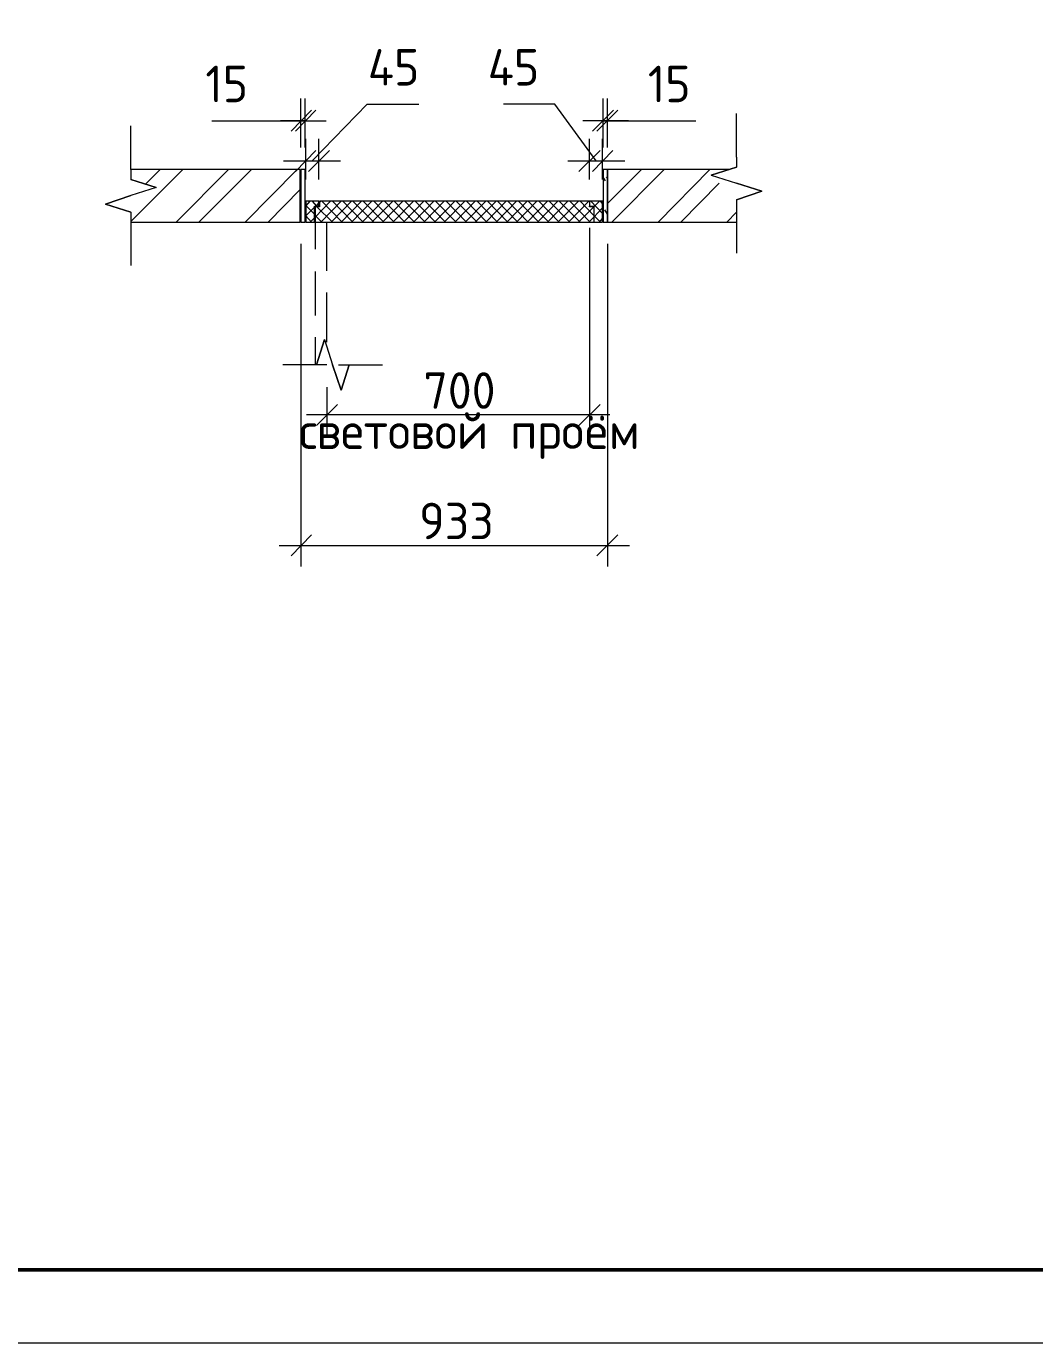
# Model space of a CAD drawing. Header units: millimetres. Extents: x -11345 to 411485, y -9810 to 73012.
# Drawn here: x -3623.1 to -3554, y 70053.3 to 70143.4 of the extents above; entities that cross this region are included whole.
import ezdxf

# ---------------------------------------------------------------- set-up
doc = ezdxf.new("R2010")
doc.units = ezdxf.units.MM
for name, color, linetype in [('PDF _0', 7, 'Continuous'), ('PDF _Аннотация', 7, 'Continuous'), ('PDF _Линии', 7, 'Continuous'), ('PDF _Основная надпись', 7, 'Continuous'), ('PDF _Размеры', 7, 'Continuous'), ('PDF _Текст', 7, 'Continuous'), ('PDF _Узлы', 7, 'Continuous')]:
    doc.layers.add(name, color=color, linetype=linetype)
doc.layers.add('Стены штриховка', color=7, linetype='Continuous', lineweight=9)
doc.styles.add('PDF GOST Common', font='GOST_Common.ttf')

msp = doc.modelspace()

# ---------------------------------------------------------------- linework, layer by layer
at = {"layer": 'PDF _0', "lineweight": 20}
for points in [[(-3604.94855, 70136.22486), (-3603.55155, 70137.66418)], [(-3603.25522, 70137.66418), (-3604.65221, 70136.22486)], [(-3584.29, 70136.22486), (-3582.85068, 70137.66418)], [(-3582.55435, 70137.66418), (-3583.99367, 70136.22486)], [(-3603.25522, 70134.91253), (-3604.65221, 70133.47321)], [(-3603.76322, 70133.47321), (-3602.32389, 70134.91253)], [(-3583.78201, 70134.91253), (-3585.22133, 70133.47321)], [(-3584.29, 70133.47321), (-3582.89301, 70134.91253)], [(-3603.21289, 70116.07431), (-3601.77356, 70117.51364)], [(-3583.78201, 70117.51364), (-3585.22133, 70116.07431)], [(-3603.55155, 70108.58136), (-3604.94855, 70107.14203)], [(-3583.99367, 70107.14203), (-3582.55435, 70108.58136)]]:
    msp.add_lwpolyline(points, dxfattribs=at)
at = {"layer": 'PDF _Аннотация', "lineweight": 20}
for points in [[(-3615.91281, 70133.60021), (-3615.91281, 70136.60585)], [(-3574.4264, 70134.44687), (-3574.4264, 70137.45252)], [(-3576.16205, 70133.21921), (-3574.4264, 70133.76954), (-3576.16205, 70133.21921), (-3574.4264, 70132.66888), (-3572.69074, 70132.11855), (-3574.4264, 70131.52589), (-3572.69074, 70132.11855), (-3574.4264, 70132.66888)], [(-3614.17716, 70132.37255), (-3615.91281, 70132.92288), (-3614.17716, 70132.37255), (-3615.91281, 70131.82222), (-3617.64847, 70131.22955), (-3615.91281, 70130.67922), (-3617.64847, 70131.22955), (-3615.91281, 70131.82222)], [(-3574.4264, 70130.84856), (-3574.4264, 70127.88524)], [(-3615.91281, 70130.00189), (-3615.91281, 70127.03858)], [(-3602.66256, 70121.95861), (-3603.21289, 70120.22295), (-3602.66256, 70121.95861), (-3602.11223, 70120.22295), (-3601.51957, 70118.4873), (-3600.96924, 70120.22295), (-3601.51957, 70118.4873), (-3602.11223, 70120.22295)], [(-3602.49323, 70120.22295), (-3605.49888, 70120.22295)], [(-3601.6889, 70120.22295), (-3598.68325, 70120.22295)]]:
    msp.add_lwpolyline(points, dxfattribs=at)
at = {"layer": 'PDF _Линии', "lineweight": 9}
for points in [[(-3615.91281, 70130.67922), (-3615.91281, 70130.00189), (-3604.31355, 70130.00189), (-3604.31355, 70133.60021), (-3615.91281, 70133.60021), (-3615.91281, 70132.92288)], [(-3574.93439, 70133.60021), (-3583.27401, 70133.60021), (-3583.27401, 70130.00189), (-3574.4264, 70130.00189)], [(-3584.50167, 70131.44122), (-3603.00122, 70131.44122), (-3603.00122, 70131.06022), (-3603.29756, 70131.06022), (-3603.29756, 70130.00189), (-3584.20534, 70130.00189)], [(-3584.20534, 70131.06022), (-3584.50167, 70131.06022), (-3584.50167, 70131.10255)]]:
    msp.add_lwpolyline(points, dxfattribs=at)
for points in [[(-3603.97488, 70133.60021), (-3604.27122, 70133.60021), (-3604.27122, 70130.00189), (-3603.97488, 70130.00189)], [(-3583.27401, 70133.60021), (-3583.57034, 70133.60021), (-3583.57034, 70130.00189), (-3583.27401, 70130.00189)], [(-3603.33989, 70130.00189), (-3603.33989, 70131.10255), (-3603.04356, 70131.10255), (-3603.04356, 70131.44122), (-3603.93255, 70131.44122), (-3603.93255, 70130.00189)], [(-3584.20534, 70130.00189), (-3583.61267, 70130.00189), (-3583.61267, 70131.44122), (-3584.50167, 70131.44122), (-3584.50167, 70131.10255), (-3584.20534, 70131.10255)]]:
    msp.add_lwpolyline(points, close=True, dxfattribs=at)
at = {"layer": 'PDF _Линии', "lineweight": 20}
for points in [[(-3603.29756, 70130.00189), (-3603.29756, 70128.13924)], [(-3602.49323, 70126.65758), (-3602.49323, 70130.00189)], [(-3603.29756, 70126.61525), (-3603.29756, 70123.6096)], [(-3602.49323, 70121.78928), (-3602.49323, 70125.17592)], [(-3603.29756, 70122.12794), (-3603.29756, 70120.22295)]]:
    msp.add_lwpolyline(points, dxfattribs=at)
at = {"layer": 'PDF _Основная надпись', "lineweight": 20}
msp.add_lwpolyline([(-3730.97412, 70053.25202), (-2890.02753, 70053.25202), (-2890.02753, 70647.1851), (-3730.97412, 70647.1851)], close=True, dxfattribs=at)
at = {"layer": 'PDF _Основная надпись', "lineweight": 50}
msp.add_lwpolyline([(-2895.02284, 70058.24733), (-2895.02284, 70642.1898), (-3710.9929, 70642.1898), (-3710.9929, 70058.24733)], close=True, dxfattribs=at)
at = {"layer": 'PDF _Размеры', "lineweight": 20}
for points in [[(-3604.27122, 70135.1242), (-3604.27122, 70138.46851)], [(-3603.97488, 70135.1242), (-3603.97488, 70138.46851)], [(-3583.57034, 70135.1242), (-3583.57034, 70138.46851)], [(-3583.27401, 70135.1242), (-3583.27401, 70138.46851)], [(-3603.50922, 70134.19287), (-3599.74158, 70138.08751), (-3596.1856, 70138.08751)], [(-3584.03601, 70134.19287), (-3586.87232, 70138.08751), (-3590.38597, 70138.08751)], [(-3610.36718, 70136.94452), (-3604.27122, 70136.94452), (-3605.66821, 70136.94452)], [(-3604.27122, 70136.94452), (-3603.97488, 70136.94452), (-3604.27122, 70136.94452)], [(-3603.97488, 70136.94452), (-3602.53556, 70136.94452)], [(-3583.57034, 70136.94452), (-3584.96733, 70136.94452)], [(-3583.57034, 70136.94452), (-3583.27401, 70136.94452), (-3583.57034, 70136.94452)], [(-3581.83469, 70136.94452), (-3583.27401, 70136.94452), (-3577.22038, 70136.94452)], [(-3603.93255, 70132.92288), (-3603.93255, 70135.71686)], [(-3603.04356, 70132.92288), (-3603.04356, 70135.71686)], [(-3584.50167, 70132.92288), (-3584.50167, 70135.71686)], [(-3583.61267, 70132.92288), (-3583.61267, 70135.71686)], [(-3605.45654, 70134.19287), (-3601.5619, 70134.19287)], [(-3585.98333, 70134.19287), (-3582.08868, 70134.19287)], [(-3584.50167, 70129.6209), (-3584.50167, 70115.31232)], [(-3604.27122, 70128.52024), (-3604.27122, 70106.42237)], [(-3583.27401, 70128.52024), (-3583.27401, 70106.42237)], [(-3602.49323, 70118.69896), (-3602.49323, 70115.31232)], [(-3583.10468, 70116.79397), (-3584.50167, 70116.79397), (-3602.49323, 70116.79397), (-3603.89022, 70116.79397)], [(-3605.75287, 70107.86169), (-3581.75002, 70107.86169)]]:
    msp.add_lwpolyline(points, dxfattribs=at)
at = {"layer": 'PDF _Узлы', "lineweight": 20}
for points in [[(-3574.4264, 70134.44687), (-3574.4264, 70133.76954)], [(-3615.91281, 70133.60021), (-3615.91281, 70132.92288)], [(-3574.4264, 70131.52589), (-3574.4264, 70130.84856)], [(-3615.91281, 70130.67922), (-3615.91281, 70130.00189)]]:
    msp.add_lwpolyline(points, dxfattribs=at)
at = {"layer": 'PDF _Узлы', "lineweight": 9}
for points in [[(-3615.91281, 70130.04423), (-3612.35683, 70133.60021)], [(-3614.93915, 70132.58421), (-3613.92316, 70133.60021)], [(-3612.8225, 70130.00189), (-3609.22419, 70133.60021)], [(-3611.25617, 70130.00189), (-3607.65786, 70133.60021)], [(-3608.08119, 70130.00189), (-3604.52521, 70133.60021)], [(-3583.40101, 70132.83821), (-3583.57034, 70133.09221)], [(-3583.27401, 70133.13454), (-3583.35868, 70133.00754)], [(-3583.27401, 70131.27189), (-3580.94569, 70133.60021)], [(-3582.97768, 70130.00189), (-3579.37937, 70133.60021)], [(-3579.8027, 70130.00189), (-3576.24672, 70133.60021)], [(-3606.51487, 70130.00189), (-3604.31355, 70132.24555)], [(-3578.23637, 70130.00189), (-3575.61172, 70132.66888)], [(-3603.97488, 70131.86455), (-3603.97488, 70131.86455)], [(-3603.93255, 70131.10255), (-3603.63622, 70131.44122)], [(-3603.50922, 70131.44122), (-3603.21289, 70131.10255), (-3603.04356, 70131.31422)], [(-3603.29756, 70130.34056), (-3602.23923, 70131.44122)], [(-3603.00122, 70131.35655), (-3602.91656, 70131.44122)], [(-3602.91656, 70130.00189), (-3601.51957, 70131.44122)], [(-3601.4349, 70130.00189), (-3602.83189, 70131.44122)], [(-3602.1969, 70130.00189), (-3600.7999, 70131.44122)], [(-3600.71524, 70130.00189), (-3602.11223, 70131.44122)], [(-3601.51957, 70130.00189), (-3600.12257, 70131.44122)], [(-3599.99558, 70130.00189), (-3601.39257, 70131.44122)], [(-3600.7999, 70130.00189), (-3599.40291, 70131.44122)], [(-3599.27591, 70130.00189), (-3600.71524, 70131.44122)], [(-3600.08024, 70130.00189), (-3598.68325, 70131.44122)], [(-3598.59858, 70130.00189), (-3599.99558, 70131.44122)], [(-3599.40291, 70130.00189), (-3597.96359, 70131.44122)], [(-3597.87892, 70130.00189), (-3599.27591, 70131.44122)], [(-3598.68325, 70130.00189), (-3597.28626, 70131.44122)], [(-3597.15926, 70130.00189), (-3598.55625, 70131.44122)], [(-3597.96359, 70130.00189), (-3596.5666, 70131.44122)], [(-3596.48193, 70130.00189), (-3597.87892, 70131.44122)], [(-3597.24393, 70130.00189), (-3595.84693, 70131.44122)], [(-3595.76227, 70130.00189), (-3597.15926, 70131.44122)], [(-3596.5666, 70130.00189), (-3595.1696, 70131.44122)], [(-3595.04261, 70130.00189), (-3596.4396, 70131.44122)], [(-3595.84693, 70130.00189), (-3594.44994, 70131.44122)], [(-3594.36528, 70130.00189), (-3595.76227, 70131.44122)], [(-3595.12727, 70130.00189), (-3593.73028, 70131.44122)], [(-3593.64561, 70130.00189), (-3595.04261, 70131.44122)], [(-3594.44994, 70130.00189), (-3593.05295, 70131.44122)], [(-3592.92595, 70130.00189), (-3594.32294, 70131.44122)], [(-3593.73028, 70130.00189), (-3592.33329, 70131.44122)], [(-3592.20629, 70130.00189), (-3593.64561, 70131.44122)], [(-3593.01062, 70130.00189), (-3591.61363, 70131.44122)], [(-3591.52896, 70130.00189), (-3592.92595, 70131.44122)], [(-3592.33329, 70130.00189), (-3590.89396, 70131.44122)], [(-3590.8093, 70130.00189), (-3592.20629, 70131.44122)], [(-3591.61363, 70130.00189), (-3590.21663, 70131.44122)], [(-3590.08964, 70130.00189), (-3591.48663, 70131.44122)], [(-3590.89396, 70130.00189), (-3589.49697, 70131.44122)], [(-3589.41231, 70130.00189), (-3590.8093, 70131.44122)], [(-3590.1743, 70130.00189), (-3588.77731, 70131.44122)], [(-3588.69264, 70130.00189), (-3590.08964, 70131.44122)], [(-3589.49697, 70130.00189), (-3588.09998, 70131.44122)], [(-3587.97298, 70130.00189), (-3589.36997, 70131.44122)], [(-3588.77731, 70130.00189), (-3587.38032, 70131.44122)], [(-3587.29565, 70130.00189), (-3588.69264, 70131.44122)], [(-3588.05765, 70130.00189), (-3586.66066, 70131.44122)], [(-3586.57599, 70130.00189), (-3587.97298, 70131.44122)], [(-3587.38032, 70130.00189), (-3585.98333, 70131.44122)], [(-3585.85633, 70130.00189), (-3587.25332, 70131.44122)], [(-3586.66066, 70130.00189), (-3585.26366, 70131.44122)], [(-3585.13667, 70130.00189), (-3586.57599, 70131.44122)], [(-3585.94099, 70130.00189), (-3584.544, 70131.44122)], [(-3584.45934, 70130.00189), (-3585.85633, 70131.44122)], [(-3585.26366, 70130.00189), (-3584.20534, 70131.06022), (-3583.82434, 70131.44122)], [(-3583.73967, 70130.00189), (-3584.20534, 70130.46756), (-3585.13667, 70131.44122)], [(-3583.61267, 70130.59456), (-3584.417, 70131.44122)], [(-3583.61267, 70131.27189), (-3583.73967, 70131.44122)], [(-3603.33989, 70130.55222), (-3603.93255, 70131.14489)], [(-3603.55155, 70130.00189), (-3603.93255, 70130.42523), (-3603.33989, 70131.01789)], [(-3603.63622, 70130.00189), (-3603.33989, 70130.29823)], [(-3603.29756, 70131.06022), (-3603.25522, 70131.06022)], [(-3602.83189, 70130.00189), (-3603.29756, 70130.46756)], [(-3602.11223, 70130.00189), (-3603.17056, 70131.06022)], [(-3584.544, 70130.00189), (-3584.20534, 70130.34056), (-3583.61267, 70130.97556)], [(-3583.27401, 70130.55222), (-3583.44334, 70130.84856)], [(-3575.10373, 70130.00189), (-3574.4264, 70130.67922)], [(-3583.82434, 70130.00189), (-3583.61267, 70130.25589)]]:
    msp.add_lwpolyline(points, dxfattribs=at)
at = {"layer": 'Стены штриховка', "color": 1}
msp.add_line((-8597.61235, 70053.25202), (10799.93893, 70053.25202), dxfattribs=at)

# ---------------------------------------------------------------- texts
at = {"layer": 'PDF _Текст', "attachment_point": 4, "style": 'PDF GOST Common'}
for s, insert, char_height in [('45', (-3599.68576, 70140.60711), 2.499724), ('45', (-3591.4728, 70140.60711), 2.499724), ('15', (-3610.81984, 70139.46407), 2.499724), ('15', (-3580.50811, 70139.46407), 2.499724), ('700', (-3595.87566, 70118.466), 2.499724), ('световой проём', (-3604.38495, 70115.37557), 2.4997239), ('933', (-3596.17199, 70109.53337), 2.499724)]:
    msp.add_mtext(s, dxfattribs=dict(at, insert=insert, char_height=char_height))

doc.saveas('drawing.dxf')
